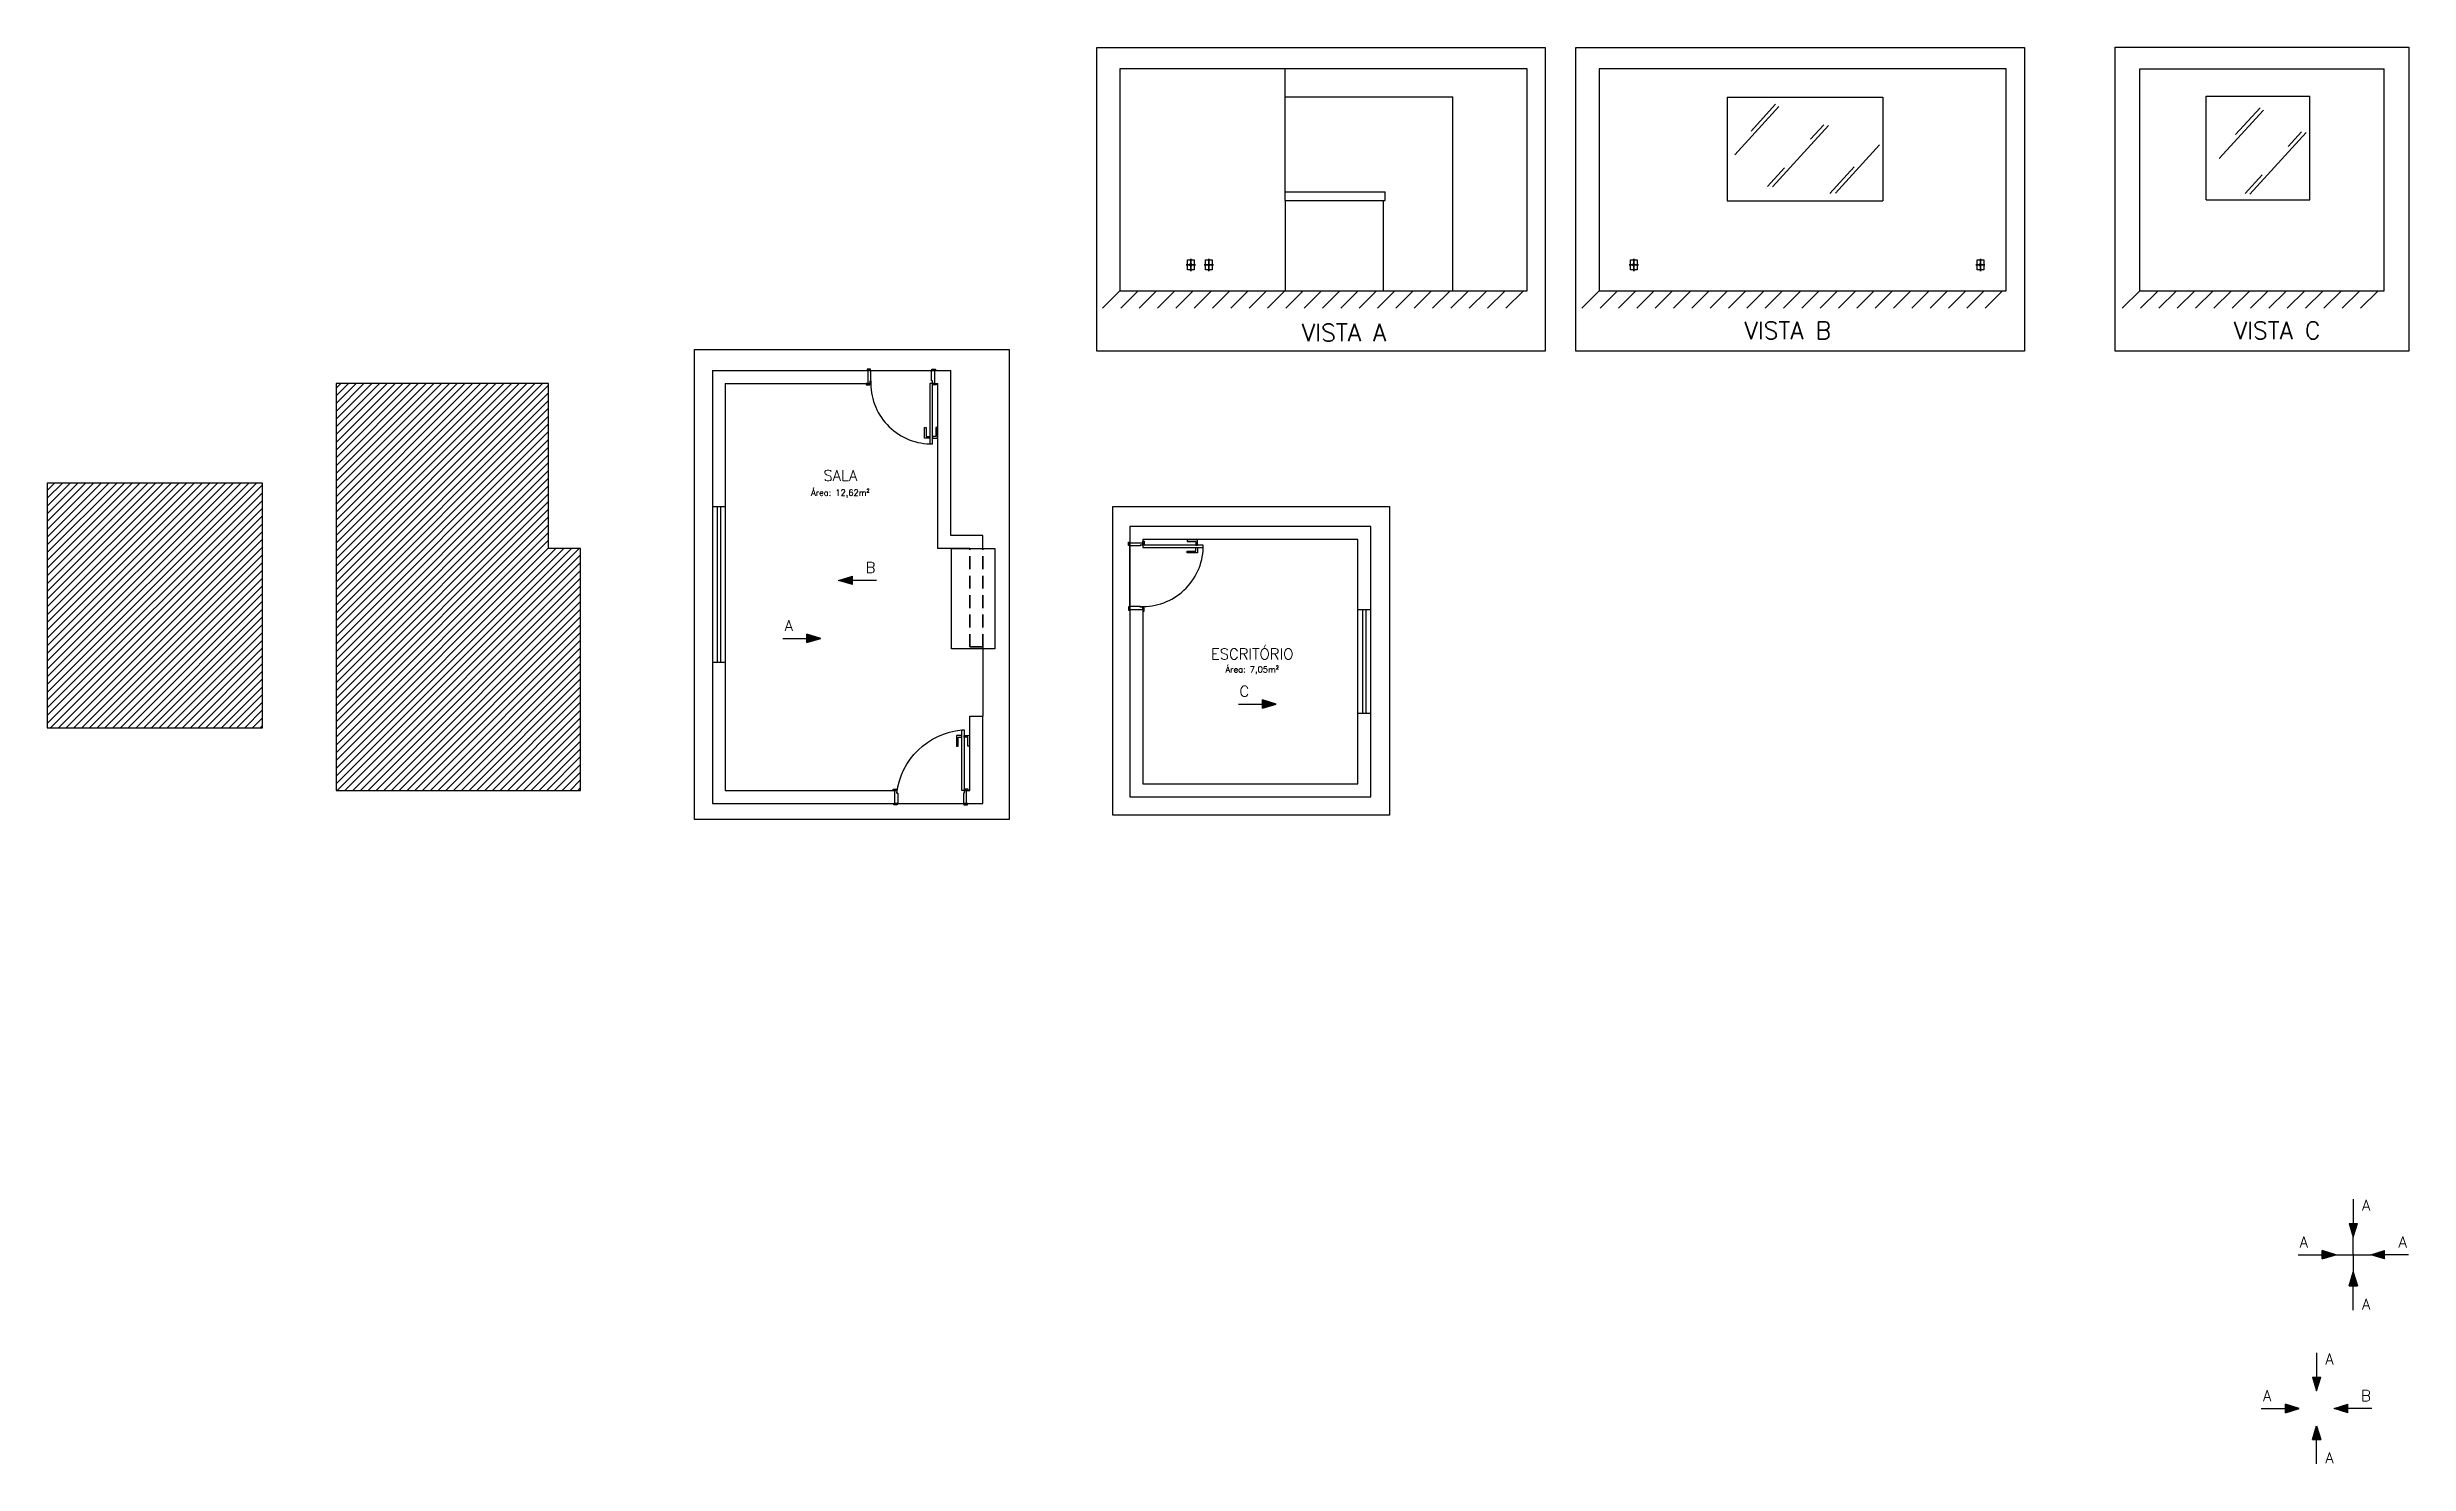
# Model space of a CAD drawing. Header units: millimetres. Extents: x -15840 to 1963, y -4880 to 875.
# Drawn here: x -770 to 1963, y -764 to 875 of the extents above.
import ezdxf
from ezdxf.enums import TextEntityAlignment as Align

# ---------------------------------------------------------------- set-up
doc = ezdxf.new("R2010")
doc.units = ezdxf.units.MM
doc.header["$LTSCALE"] = 30
doc.linetypes.add('CENTER', pattern=[2, 1.25, -0.25, 0.25, -0.25])
doc.linetypes.add('DASHED', pattern=[0.75, 0.5, -0.25])
for name, color, linetype, lineweight in [('CENTER', 2, 'CENTER', 35), ('CONT3', 3, 'Continuous', 25), ('CONT5', 5, 'Continuous', 50), ('TRAC', 2, 'DASHED', 35)]:
    doc.layers.add(name, color=color, linetype=linetype, lineweight=lineweight)
for name, color, linetype in [('CONT1', 1, 'Continuous'), ('CONT2', 2, 'Continuous'), ('Pen-06', 6, 'Continuous'), ('Simb', 30, 'Continuous'), ('Texto-04', 4, 'Continuous')]:
    doc.layers.add(name, color=color, linetype=linetype)
doc.styles.add('175CL', font='romans.shx', dxfattribs={"height": 20})
doc.styles.add('NR', font='romans.shx')

# ---------------------------------------------------------------- blocks, each defined once
blk = doc.blocks.new('P83x210')
at = {"color": 1}
blk.add_line((79.5, -15), (0, -15), dxfattribs=at)
at = {"color": 0}
for points in [[(2.5, 63.5), (-3.5, 63.5), (-3.5, 51.2), (-1.5, 51.2), (-1.5, 61.5), (2.5, 61.5)], [(2.5, 0), (5.5, 0), (5.5, 70), (2.5, 70)], [(5.5, 63.5), (11.5, 63.5), (11.5, 51.2), (9.5, 51.2), (9.5, 61.5), (5.5, 61.5)], [(-2, 1.5), (2, 1.5), (2, 0), (-2, 0)], [(2.5, 0), (2.5, -3), (3.5, -3), (3.5, -15), (0, -15), (0, 0)], [(85, 1.5), (81, 1.5), (81, 0), (85, 0)], [(3, -15), (3, -16.5), (-1, -16.5), (-1, -15)], [(80.5, 0), (80.5, -3), (79.5, -3), (79.5, -15), (83, -15), (83, 0)], [(80, -15), (80, -16.5), (84, -16.5), (84, -15)]]:
    blk.add_lwpolyline(points, close=True, dxfattribs=at)
blk.add_arc((-1.9, -12.7), 83, 6.6879, 84.8605, dxfattribs=at)
blk = doc.blocks.new('J180x120')
at = {"layer": 'Simb'}
for p, q in [((0, 90), (-15, 90)), ((-15, 90), (-15, -90)), ((-9.5, 90), (-9.5, -90)), ((-5.5, 90), (-5.5, -90)), ((0, 90), (0, -90)), ((0, -90), (-15, -90))]:
    blk.add_line(p, q, dxfattribs=at)
blk = doc.blocks.new('P70x210')
at = {"color": 1}
blk.add_line((73.5, -15), (0, -15), dxfattribs=at)
at = {"color": 0}
for points in [[(2.5, 63.5), (-3.5, 63.5), (-3.5, 51.2), (-1.5, 51.2), (-1.5, 61.5), (2.5, 61.5)], [(2.5, 0), (5.5, 0), (5.5, 70), (2.5, 70)], [(5.5, 63.5), (11.5, 63.5), (11.5, 51.2), (9.5, 51.2), (9.5, 61.5), (5.5, 61.5)], [(-2, 1.5), (2, 1.5), (2, 0), (-2, 0)], [(2.5, 0), (2.5, -3), (3.5, -3), (3.5, -15), (0, -15), (0, 0)], [(79, 1.5), (75, 1.5), (75, 0), (79, 0)], [(3, -15), (3, -16.5), (-1, -16.5), (-1, -15)], [(74.5, 0), (74.5, -3), (73.5, -3), (73.5, -15), (77, -15), (77, 0)], [(74, -15), (74, -16.5), (78, -16.5), (78, -15)]]:
    blk.add_lwpolyline(points, close=True, dxfattribs=at)
blk.add_arc((3.6, 0), 70, 357.5218, 88.4164, dxfattribs=at)
blk = doc.blocks.new('J120x120')
at = {"layer": 'Simb'}
for p, q in [((0, 60), (-15, 60)), ((-15, 60), (-15, -60)), ((-9.5, 60), (-9.5, -60)), ((-5.5, 60), (-5.5, -60)), ((0, 60), (0, -60)), ((0, -60), (-15, -60))]:
    blk.add_line(p, q, dxfattribs=at)
blk = doc.blocks.new('A$C2c2b0277')
at = {"layer": 'CONT3'}
h = blk.add_hatch(color=256, dxfattribs=at)
h.dxf.hatch_style = 1
h.paths.add_polyline_path([(36.1, 4.9), (20.1, 0), (36.1, -4.9)])
for p, q in [((20.1, 0), (36.1, 4.9)), ((36.1, -4.9), (20.1, 0)), ((36.1, -4.9), (36.1, 4.9)), ((64, 0), (36.1, 0))]:
    blk.add_line(p, q, dxfattribs=at)
at = {"layer": 'Texto-04', "style": 'NR'}
blk.add_text('B', height=12.5, dxfattribs=at).set_placement((57.1, 14.8), align=Align.MIDDLE)
blk = doc.blocks.new('A$C6be3fadf')
at = {"layer": 'CONT3'}
h = blk.add_hatch(color=256, dxfattribs=at)
h.dxf.hatch_style = 1
h.paths.add_polyline_path([(-36.1, -4.9), (-20.1, 0), (-36.1, 4.9)])
for p, q in [((-64, 0), (-36.1, 0)), ((-36.1, -4.9), (-36.1, 4.9)), ((-20.1, 0), (-36.1, 4.9)), ((-36.1, -4.9), (-20.1, 0))]:
    blk.add_line(p, q, dxfattribs=at)
at = {"layer": 'Texto-04', "style": 'NR'}
blk.add_text('A', height=12.5, dxfattribs=at).set_placement((-57.1, 14.8), align=Align.MIDDLE)
blk = doc.blocks.new('A$C9428fee6')
at = {"layer": 'CONT3'}
h = blk.add_hatch(color=256, dxfattribs=at)
h.dxf.hatch_style = 1
h.paths.add_polyline_path([(4.9, -36.1), (0, -20.1), (-4.9, -36.1)])
for p, q in [((-4.9, -36.1), (0, -20.1)), ((0, -20.1), (4.9, -36.1)), ((-4.9, -36.1), (4.9, -36.1)), ((0, -64), (0, -36.1))]:
    blk.add_line(p, q, dxfattribs=at)
at = {"layer": 'Texto-04', "style": 'NR'}
blk.add_text('A', height=12.5, dxfattribs=at).set_placement((14.8, -57.1), align=Align.MIDDLE)
blk = doc.blocks.new('A$Ca01aa0af')
at = {"layer": 'CONT3'}
h = blk.add_hatch(color=256, dxfattribs=at)
h.dxf.hatch_style = 1
h.paths.add_polyline_path([(-4.9, 36.3), (0, 20.3), (4.9, 36.3)])
for p, q in [((0, 64.2), (0, 36.3)), ((-4.9, 36.3), (4.9, 36.3)), ((-4.9, 36.3), (0, 20.3)), ((0, 20.3), (4.9, 36.3))]:
    blk.add_line(p, q, dxfattribs=at)
at = {"layer": 'Texto-04', "style": 'NR'}
blk.add_text('A', height=12.5, dxfattribs=at).set_placement((14.8, 57.3), align=Align.MIDDLE)
blk = doc.blocks.new('CORTE B')
at = {"layer": 'CONT3'}
h = blk.add_hatch(color=256, dxfattribs=at)
h.dxf.hatch_style = 1
h.paths.add_polyline_path([(36.1, 4.9), (20.1, 0), (36.1, -4.9)])
for p, q in [((20.1, 0), (36.1, 4.9)), ((36.1, -4.9), (20.1, 0)), ((36.1, -4.9), (36.1, 4.9)), ((64, 0), (36.1, 0))]:
    blk.add_line(p, q, dxfattribs=at)
at = {"layer": 'Texto-04', "style": 'NR'}
blk.add_text('B', height=12.5, dxfattribs=at).set_placement((57.1, 14.8), align=Align.MIDDLE)
blk = doc.blocks.new('CORTE A')
at = {"layer": 'CONT3'}
h = blk.add_hatch(color=256, dxfattribs=at)
h.dxf.hatch_style = 1
h.paths.add_polyline_path([(-36.1, -4.9), (-20.1, 0), (-36.1, 4.9)])
for p, q in [((-64, 0), (-36.1, 0)), ((-36.1, -4.9), (-36.1, 4.9)), ((-20.1, 0), (-36.1, 4.9)), ((-36.1, -4.9), (-20.1, 0))]:
    blk.add_line(p, q, dxfattribs=at)
at = {"layer": 'Texto-04', "style": 'NR'}
blk.add_text('A', height=12.5, dxfattribs=at).set_placement((-57.1, 14.8), align=Align.MIDDLE)
blk = doc.blocks.new('CORTE C')
at = {"layer": 'CONT3'}
h = blk.add_hatch(color=256, dxfattribs=at)
h.dxf.hatch_style = 1
h.paths.add_polyline_path([(-36.1, -4.9), (-20.1, 0), (-36.1, 4.9)])
for p, q in [((-64, 0), (-36.1, 0)), ((-36.1, -4.9), (-36.1, 4.9)), ((-20.1, 0), (-36.1, 4.9)), ((-36.1, -4.9), (-20.1, 0))]:
    blk.add_line(p, q, dxfattribs=at)
at = {"layer": 'Texto-04', "style": 'NR'}
blk.add_text('C', height=12.5, dxfattribs=at).set_placement((-57.1, 14.8), align=Align.MIDDLE)

msp = doc.modelspace()

# ---------------------------------------------------------------- hatches: boundary and pattern name
at = {"layer": 'CONT1'}
h = msp.add_hatch(dxfattribs=at)
h.set_pattern_fill('ANSI31', color=256, scale=2)
h.paths.add_polyline_path([(-152.4, 295), (-189.4, 295), (-189.4, 486), (-435.4, 486), (-435.4, 15), (-152.4, 15)])
h = msp.add_hatch(dxfattribs=at)
h.set_pattern_fill('ANSI31', color=256, scale=2)
h.paths.add_polyline_path([(-520.52, 370.54), (-769.52, 370.54), (-769.52, 87.54), (-520.52, 87.54)])
at = {"layer": 'CONT3'}
h = msp.add_hatch(color=256, dxfattribs=at)
h.dxf.hatch_style = 1
h.paths.add_polyline_path([(1893.63, -485.97), (1898.5, -501.99), (1903.38, -485.97)])
h = msp.add_hatch(color=256, dxfattribs=at)
h.dxf.hatch_style = 1
h.paths.add_polyline_path([(1862.37, -527.15), (1878.4, -522.28), (1862.37, -517.4)])
h = msp.add_hatch(color=256, dxfattribs=at)
h.dxf.hatch_style = 1
h.paths.add_polyline_path([(1934.63, -517.4), (1918.61, -522.28), (1934.63, -527.15)])
h = msp.add_hatch(color=256, dxfattribs=at)
h.dxf.hatch_style = 1
h.paths.add_polyline_path([(1903.38, -558.4), (1898.5, -542.38), (1893.63, -558.4)])

# ---------------------------------------------------------------- linework, layer by layer
at = {"layer": 'CENTER'}
for p, q in [((553.57, 615.91), (553.57, 630.31)), ((574.47, 615.91), (574.47, 630.31)), ((1066, 615.91), (1066, 630.31)), ((1467, 615.91), (1467, 630.31)), ((558.93, 623.11), (548.21, 623.11)), ((579.83, 623.11), (569.11, 623.11)), ((1071.36, 623.11), (1060.64, 623.11)), ((1472.36, 623.11), (1461.64, 623.11))]:
    msp.add_line(p, q, dxfattribs=at)
at = {"layer": 'CONT1'}
for p, q in [((1182.93, 750.43), (1233.89, 806.3)), ((1201.82, 777.99), (1230.08, 808.97)), ((1743.47, 746.41), (1794.43, 802.28)), ((1762.36, 773.97), (1790.62, 804.96)), ((1226.42, 713.28), (1291.47, 784.6)), ((1270.57, 768.54), (1285.89, 785.34)), ((1778.92, 705.05), (1843.96, 776.36)), ((1823.07, 760.31), (1838.39, 777.11)), ((1299.45, 706.15), (1350.41, 762.02)), ((1220.85, 714.02), (1240.49, 735.56)), ((1292.86, 705.78), (1321.12, 736.76)), ((1773.34, 705.79), (1792.99, 727.33)), ((471.57, 593.11), (451.39, 572.93)), ((492.78, 593.11), (472.6, 572.93)), ((513.99, 593.11), (493.81, 572.93)), ((535.21, 593.11), (515.03, 572.93)), ((556.42, 593.11), (536.24, 572.93)), ((577.63, 593.11), (557.45, 572.93)), ((598.85, 593.11), (578.67, 572.93)), ((620.06, 593.11), (599.88, 572.93)), ((641.27, 593.11), (621.09, 572.93)), ((662.49, 593.11), (642.3, 572.93)), ((683.7, 593.11), (663.52, 572.93)), ((704.91, 593.11), (684.73, 572.93)), ((726.13, 593.11), (705.94, 572.93)), ((747.34, 593.11), (727.16, 572.93)), ((768.55, 593.11), (748.37, 572.93)), ((789.77, 593.11), (769.58, 572.93)), ((810.98, 593.11), (790.8, 572.93)), ((832.19, 593.11), (812.01, 572.93)), ((853.41, 593.11), (833.22, 572.93)), ((874.62, 593.11), (854.44, 572.93)), ((895.83, 593.11), (875.65, 572.93)), ((917.05, 593.11), (896.86, 572.93)), ((938.26, 593.11), (918.08, 572.93)), ((1026, 593.11), (1005.82, 572.93)), ((1047.21, 593.11), (1027.03, 572.93)), ((1068.42, 593.11), (1048.24, 572.93)), ((1089.64, 593.11), (1069.46, 572.93)), ((1110.85, 593.11), (1090.67, 572.93)), ((1132.06, 593.11), (1111.88, 572.93)), ((1153.28, 593.11), (1133.1, 572.93)), ((1174.49, 593.11), (1154.31, 572.93)), ((1195.7, 593.11), (1175.52, 572.93)), ((1216.92, 593.11), (1196.73, 572.93)), ((1238.13, 593.11), (1217.95, 572.93)), ((1259.34, 593.11), (1239.16, 572.93)), ((1280.56, 593.11), (1260.37, 572.93)), ((1301.77, 593.11), (1281.59, 572.93)), ((1322.98, 593.11), (1302.8, 572.93)), ((1344.2, 593.11), (1324.01, 572.93)), ((1365.41, 593.11), (1345.23, 572.93)), ((1386.62, 593.11), (1366.44, 572.93)), ((1407.84, 593.11), (1387.65, 572.93)), ((1429.05, 593.11), (1408.87, 572.93)), ((1450.26, 593.11), (1430.08, 572.93)), ((1471.48, 593.11), (1451.29, 572.93)), ((1492.69, 593.11), (1472.51, 572.93)), ((1651.36, 593.11), (1631.18, 572.93)), ((1672.58, 593.11), (1652.4, 572.93)), ((1693.79, 593.11), (1673.61, 572.93)), ((1715, 593.11), (1694.82, 572.93)), ((1736.22, 593.11), (1716.03, 572.93)), ((1757.43, 593.11), (1737.25, 572.93)), ((1778.64, 593.11), (1758.46, 572.93)), ((1799.86, 593.11), (1779.67, 572.93)), ((1821.07, 593.11), (1800.89, 572.93)), ((1842.28, 593.11), (1822.1, 572.93)), ((1863.5, 593.11), (1843.31, 572.93)), ((1884.71, 593.11), (1864.53, 572.93)), ((1905.92, 593.11), (1885.74, 572.93)), ((1927.14, 593.11), (1906.95, 572.93)), ((313, 181), (313, 101)), ((1898.5, -522.28), (1898.5, -502.17)), ((1878.4, -522.28), (1918.61, -522.28)), ((1898.5, -522.28), (1898.5, -542.38))]:
    msp.add_line(p, q, dxfattribs=at)
for points in [[(444.73, 874.74), (963.61, 874.74), (963.61, 523.3), (444.73, 523.3)], [(999.16, 874.74), (1518.04, 874.74), (1518.04, 523.3), (999.16, 523.3)], [(1622.79, 875), (1962.64, 875), (1962.64, 523.2), (1622.79, 523.2)], [(-20.76, 525.32), (343.21, 525.32), (343.21, -18.65), (-20.76, -18.65)], [(-435.4, 486), (-435.4, 15), (-152.4, 15), (-152.4, 295), (-189.4, 295), (-189.4, 486)], [(-769.52, 87.54), (-520.52, 87.54), (-520.52, 370.54), (-769.52, 370.54)], [(463.45, 343.46), (783.54, 343.46), (783.54, -13.78), (463.45, -13.78)]]:
    msp.add_lwpolyline(points, close=True, dxfattribs=at)
at = {"layer": 'CONT2'}
for p, q in [((662.57, 817.61), (662.57, 850.11)), ((662.57, 697.61), (662.57, 817.61)), ((662.57, 817.61), (856.57, 817.61)), ((856.57, 593.11), (856.57, 817.61)), ((1174, 817.11), (1174, 697.11)), ((1174, 817.11), (1354, 817.11)), ((1354, 817.11), (1354, 697.11)), ((1728.36, 698.41), (1728.36, 818.41)), ((1728.36, 818.41), (1848.36, 818.41)), ((1848.36, 698.41), (1848.36, 818.41)), ((662.57, 707.61), (778.57, 707.61)), ((662.57, 697.61), (778.57, 697.61)), ((662.57, 697.61), (662.57, 593.11)), ((776.57, 593.11), (776.57, 697.61)), ((778.57, 697.61), (778.57, 707.61)), ((1174, 697.11), (1354, 697.11)), ((1728.36, 698.41), (1848.36, 698.41))]:
    msp.add_line(p, q, dxfattribs=at)
at = {"layer": 'CONT3'}
for p, q in [((1898.5, -458.1), (1898.5, -485.97)), ((1893.63, -485.97), (1903.38, -485.97)), ((1893.63, -485.97), (1898.5, -501.99)), ((1898.5, -501.99), (1903.38, -485.97)), ((1862.37, -527.15), (1862.37, -517.4)), ((1878.4, -522.28), (1862.37, -517.4)), ((1918.61, -522.28), (1934.63, -517.4)), ((1934.63, -527.15), (1934.63, -517.4)), ((1834.5, -522.28), (1862.37, -522.28)), ((1862.37, -527.15), (1878.4, -522.28)), ((1893.63, -558.4), (1898.5, -542.38)), ((1898.5, -542.38), (1903.38, -558.4)), ((1934.63, -527.15), (1918.61, -522.28)), ((1962.5, -522.28), (1934.63, -522.28)), ((1893.63, -558.4), (1903.38, -558.4)), ((1898.5, -586.28), (1898.5, -558.4))]:
    msp.add_line(p, q, dxfattribs=at)
at = {"layer": 'Pen-06'}
for p, q in [((471.57, 850.11), (471.57, 593.11)), ((942.57, 850.11), (471.57, 850.11)), ((942.57, 593.11), (942.57, 850.11)), ((1026, 850.11), (1026, 593.11)), ((1497, 850.11), (1026, 850.11)), ((1497, 593.11), (1497, 850.11)), ((1651.36, 593.11), (1651.36, 850.11)), ((1651.36, 850.11), (1934.36, 850.11)), ((1934.36, 593.11), (1934.36, 850.11)), ((471.57, 593.11), (942.57, 593.11)), ((1026, 593.11), (1497, 593.11)), ((1651.36, 593.11), (1934.36, 593.11)), ((0, 501), (276, 501)), ((15, 486), (182.5, 486)), ((254.5, 486), (261, 486)), ((313, 310), (276, 310)), ((313, 295), (313, 310)), ((298, 295), (261, 295)), ((298, 15), (298, 101)), ((298, 101), (313, 101)), ((313, 0), (313, 101)), ((0, 0), (313, 0)), ((15, 15), (213.5, 15)), ((293.5, 15), (298, 15))]:
    msp.add_line(p, q, dxfattribs=at)
for points in [[(0, 501), (0, 0)], [(276, 310), (276, 501)], [(15, 486), (15, 15)], [(261, 295), (261, 486)], [(497.93, 226.95), (497.93, 22.45), (746.93, 22.45), (746.93, 305.45), (497.93, 305.45), (497.93, 298.95)]]:
    msp.add_lwpolyline(points, dxfattribs=at)
msp.add_lwpolyline([(482.93, 7.45), (761.93, 7.45), (761.93, 320.45), (482.93, 320.45)], close=True, dxfattribs=at)
at = {"layer": 'Simb'}
for p, q in [((552.95, 624.34), (553.57, 624.96)), ((552.95, 621.88), (552.95, 624.34)), ((552.95, 621.88), (553.57, 621.26)), ((553.57, 624.96), (554.18, 624.34)), ((553.57, 621.26), (554.18, 621.88)), ((554.18, 621.88), (554.18, 624.34)), ((1065.38, 624.34), (1066, 624.96)), ((1065.38, 621.88), (1065.38, 624.34)), ((1065.38, 621.88), (1066, 621.26)), ((1066, 624.96), (1066.61, 624.34)), ((1066, 621.26), (1066.61, 621.88)), ((1066.61, 621.88), (1066.61, 624.34)), ((1466.38, 624.34), (1467, 624.96)), ((1466.38, 621.88), (1466.38, 624.34)), ((1466.38, 621.88), (1467, 621.26)), ((1467, 624.96), (1467.61, 624.34)), ((1467, 621.26), (1467.61, 621.88)), ((1467.61, 621.88), (1467.61, 624.34))]:
    msp.add_line(p, q, dxfattribs=at)
for points in [[(557.45, 617.38), (549.69, 617.38), (549.69, 628.83), (557.45, 628.83)], [(578.35, 617.38), (570.59, 617.38), (570.59, 628.83), (578.35, 628.83)], [(1069.88, 617.38), (1062.12, 617.38), (1062.12, 628.83), (1069.88, 628.83)], [(1470.88, 617.38), (1463.12, 617.38), (1463.12, 628.83), (1470.88, 628.83)]]:
    msp.add_lwpolyline(points, close=True, dxfattribs=at)
msp.add_lwpolyline([(313.36, 295), (326.7, 295), (326.7, 179), (276.7, 179), (276.7, 295), (313, 295)], dxfattribs=at)
for centre, radius in [((553.32, 623.11), 0.148), ((553.57, 623.97), 0.148), ((553.57, 622.25), 0.148), ((574.47, 623.11), 1.02), ((1065.75, 623.11), 0.148), ((1066, 623.97), 0.148), ((1066, 622.25), 0.148), ((1466.75, 623.11), 0.148), ((1467, 623.97), 0.148), ((1467, 622.25), 0.148)]:
    msp.add_circle(centre, radius, dxfattribs=at)
at = {"layer": 'TRAC'}
for p, q in [((298, 181), (298, 295)), ((313, 181), (313, 295)), ((298, 181), (313, 181))]:
    msp.add_line(p, q, dxfattribs=at)

# ---------------------------------------------------------------- block references
at = {"layer": 'CONT1'}
for name, p in [('CORTE B', (126, 258.09)), ('CORTE A', (145.47, 190.97)), ('CORTE C', (672.54, 115.01)), ('A$Ca01aa0af', (1856.06, -700.14)), ('A$C6be3fadf', (1856.06, -700.14)), ('A$C2c2b0277', (1856.06, -700.14)), ('A$C9428fee6', (1856.06, -700.14))]:
    msp.add_blockref(name, p, dxfattribs=at)
at = {"layer": 'Simb'}
for name, p, rotation in [('P70x210', (257, 486), 180), ('P70x210', (497.93, 301.45), 270), ('J120x120', (746.93, 164.45), 180)]:
    msp.add_blockref(name, p, dxfattribs=dict(at, rotation=rotation))
msp.add_blockref('J180x120', (15, 253), dxfattribs=at)
at = {"layer": 'Simb', "xscale": -1}
msp.add_blockref('P83x210', (294, 15), dxfattribs=at)

# ---------------------------------------------------------------- texts
at = {"layer": 'CONT5', "style": '175CL'}
for s, p in [('VISTA A', (730.85, 544.75)), ('VISTA B', (1244.18, 547.24)), ('VISTA C', (1810.32, 547.24))]:
    msp.add_text(s, height=20, dxfattribs=at).set_placement(p, align=Align.MIDDLE_CENTER)
at = {"layer": 'Texto-04', "style": 'NR'}
for s, height, p in [('SALA', 12.5, (148.04, 379.45)), ('Área: 12,62m²', 7, (148.04, 359.64)), ('ESCRITÓRIO', 12.5, (624.54, 174.96)), ('Área: 7,05m²', 7, (624.54, 155.14)), ('A', 12.5, (1913.29, -464.98)), ('A', 12.5, (1841.38, -507.49)), ('A', 12.5, (1955.62, -507.49)), ('A', 12.5, (1913.29, -579.39))]:
    msp.add_text(s, height=height, dxfattribs=at).set_placement(p, align=Align.MIDDLE)

doc.saveas('drawing.dxf')
